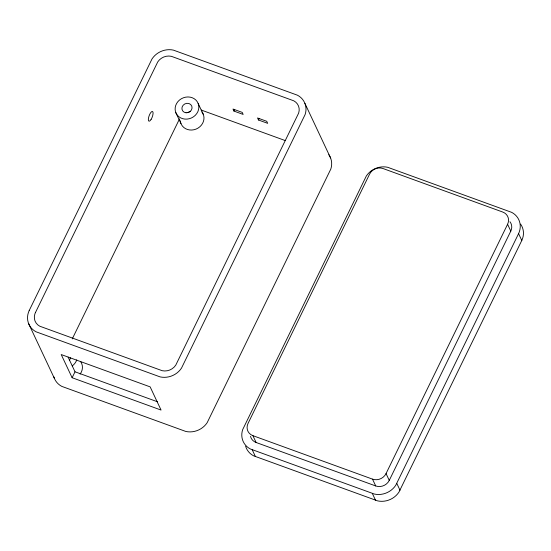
<?xml version="1.0" encoding="UTF-8"?>
<svg xmlns="http://www.w3.org/2000/svg" width="551" height="551" viewBox="0 0 551 551"><rect width="100%" height="100%" fill="white"/><g stroke="black" fill="none" stroke-linecap="round" stroke-linejoin="round"><path stroke-width="0.83" d="M518.581 233.652L519.373 231.716A19.003 17.095 -25.2 0 0 511.693 212.362L387.684 167.29A19.003 17.095 -25.2 0 0 366.291 176.072L242.674 429.628A19.003 17.095 -25.2 0 0 250.354 448.982L374.363 494.054A19.003 17.095 -25.2 0 0 395.756 485.273L518.581 233.652L521.79 240.47L398.965 492.091A19.003 17.095 -25.2 0 1 377.573 500.873L253.563 455.801A19.003 17.095 -25.2 0 1 245.608 446.2M521.79 240.47L522.582 238.535A19.003 17.095 -25.2 0 0 520.592 224.099M72.25 338.92L179.53 118.871M72.126 377.731L61.209 354.548L150.148 386.871L161.057 410.061L72.126 377.731L75.019 371.801L68.104 357.11M233.961 111.082L232.997 109.036L242.199 112.383L243.163 114.429L233.961 111.082L234.685 109.601M258.495 120.001L257.531 117.955L266.732 121.296L267.696 123.341L258.495 120.001L259.218 118.513M252.902 435.662L372.51 479.136A10.352 9.312 -25.2 0 0 386.051 473.578L507.588 224.285A10.352 9.312 -25.2 0 0 502.726 212.039L383.124 168.565A10.352 9.312 -25.2 0 0 369.583 174.123L248.046 423.416A10.352 9.312 -25.2 0 0 252.902 435.662L256.112 442.487L375.72 485.954A10.352 9.312 -25.2 0 0 389.261 480.396L510.798 231.103A10.352 9.312 -25.2 0 0 509.95 221.722M201.184 110.021L285.301 140.595M75.019 371.801L157.483 401.775M507.588 224.285L510.798 231.103M304.91 103.381L330.579 157.944M396.81 483.427L400.019 490.245M386.051 473.578L389.261 480.396M198.16 103.464A12.081 10.868 -25.2 0 1 184.874 119.092A12.081 10.868 -25.2 0 1 177.932 101.591A12.081 10.868 -25.2 0 1 198.16 103.464L203.291 114.374M372.51 479.136L375.72 485.954M372.352 493.469L375.562 500.287M175.817 112.631L180.955 123.548M252.248 449.816L255.457 456.634M28.624 323.63L54.301 378.193M256.112 442.487A10.352 9.312 -25.2 0 1 250.512 436.351M328.802 154.673A19.003 17.095 -25.2 0 1 330.793 169.109L207.176 422.665A19.003 17.095 -25.2 0 1 185.783 431.447L61.767 386.375A19.003 17.095 -25.2 0 1 53.819 376.781M201.873 111.915A12.081 10.868 -25.2 0 1 196.128 129.065A12.081 10.868 -25.2 0 1 180.294 120.772M187.939 112.556A5.179 4.656 -25.2 0 1 190.419 111.543M76.754 359.851A12.081 10.868 -25.2 0 1 72.215 365.912M70.459 357.799A5.179 4.656 -25.2 0 1 69.336 360.106M80.756 361.78A12.081 10.868 -25.2 0 1 80.122 374.108M29.21 310.53L28.418 312.465A19.003 17.095 -25.2 0 0 36.097 331.819L160.107 376.891A19.003 17.095 -25.2 0 0 181.499 368.109L305.116 114.553A19.003 17.095 -25.2 0 0 297.437 95.199L173.427 50.127A19.003 17.095 -25.2 0 0 152.035 58.909L29.21 310.53M35.436 312.569L34.892 313.905A12.081 10.868 -25.2 0 0 39.775 326.213L162.18 370.699A12.081 10.868 -25.2 0 0 175.783 365.113L298.642 113.113A12.081 10.868 -25.2 0 0 293.759 100.805L171.354 56.319A12.081 10.868 -25.2 0 0 157.751 61.905L35.436 312.569M151.077 119.457A5.179 1.687 -70 0 0 152.558 111.502A5.179 1.687 -70 0 0 148.494 118.031A5.179 1.687 -70 0 0 151.077 119.457M186.08 112.783A5.179 4.656 -25.2 0 0 191.776 106.081A5.179 4.656 -25.2 0 0 183.104 105.282A5.179 4.656 -25.2 0 0 186.08 112.783"/></g></svg>
